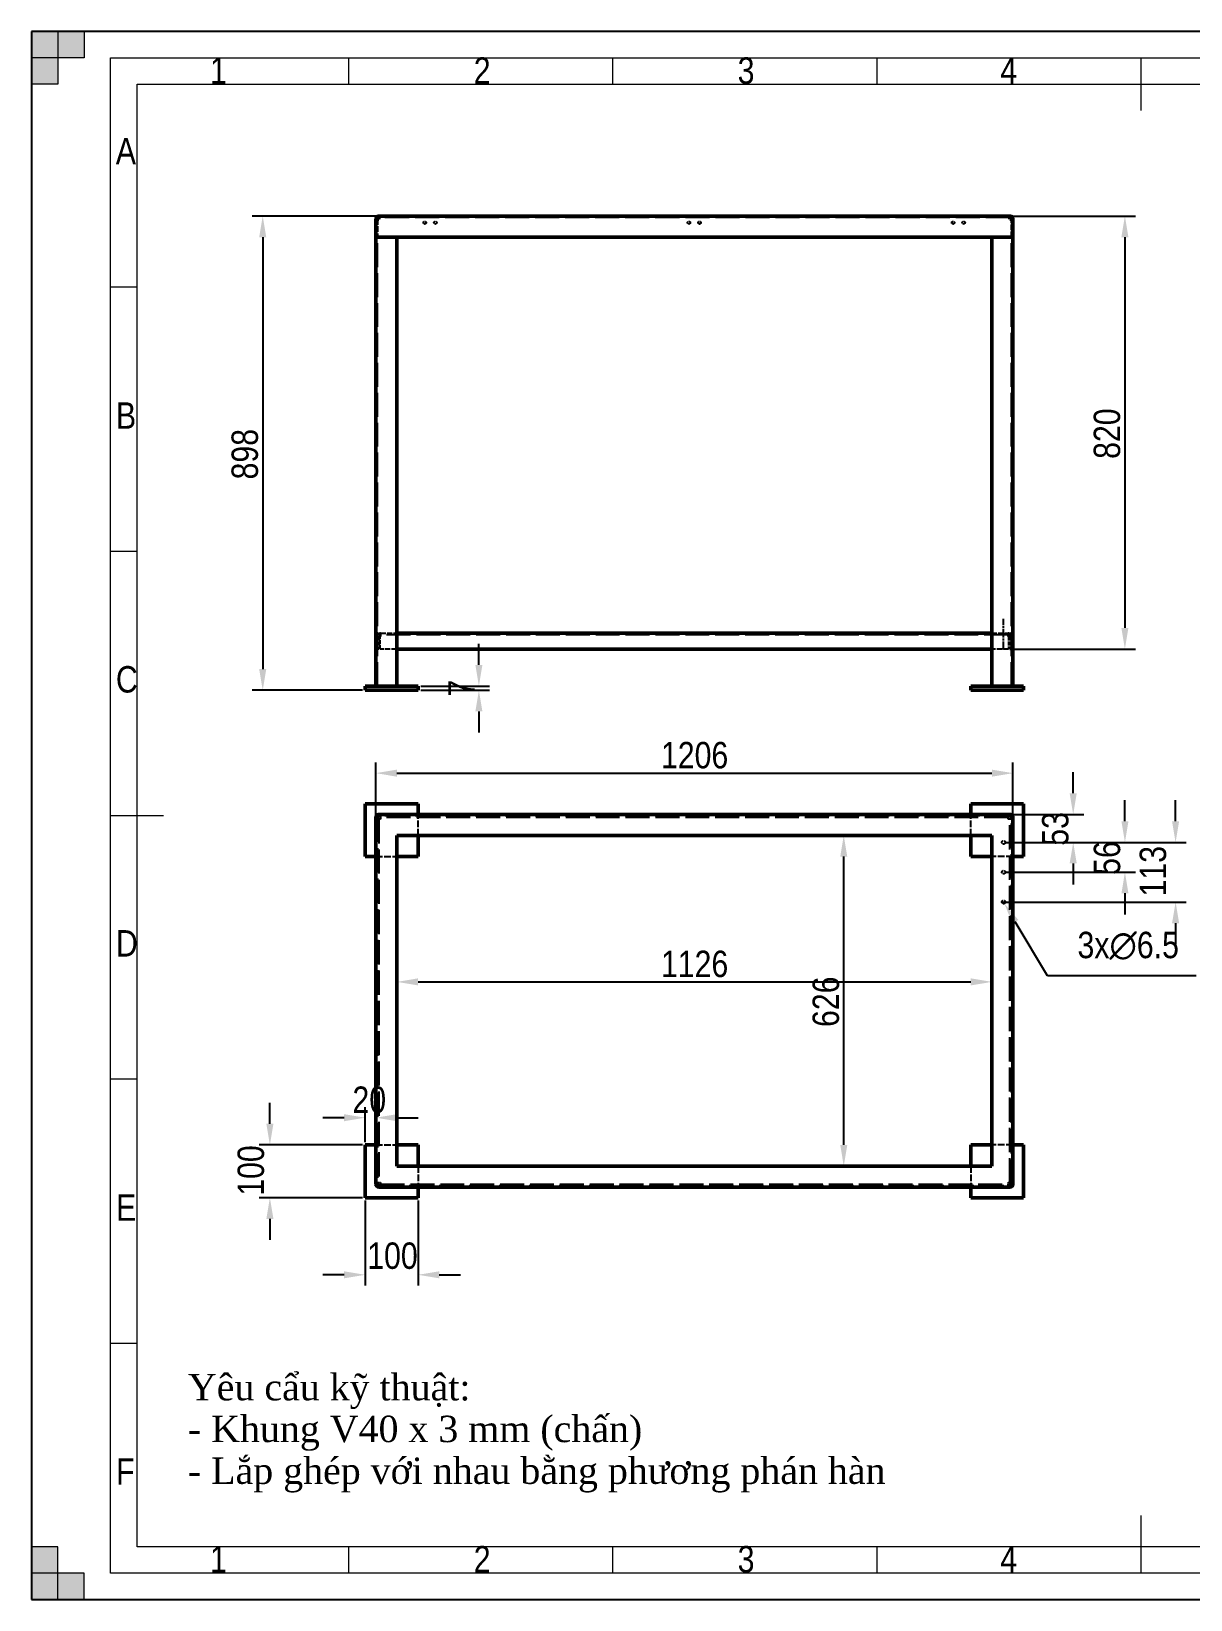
# Model space of a CAD drawing. Header units: millimetres. Extents: x 0 to 4200, y 0 to 2970.
# Drawn here: x 0 to 2194, y 0 to 2970 of the extents above; entities that cross this region are included whole.
import ezdxf

# ---------------------------------------------------------------- set-up
doc = ezdxf.new("R2010")
doc.units = ezdxf.units.MM
doc.header["$LTSCALE"] = 10
doc.linetypes.add('CHAIN', pattern=[0.7087, 0.4724, -0.0591, 0.1181, -0.0591])
doc.linetypes.add('DASHED', pattern=[0.2067, 0.1654, -0.0413])
for name, color, linetype, lineweight in [('Centerline (ANSI)', 7, 'Continuous', 25), ('Co ban', 7, 'Continuous', 50), ('Dimension (ANSI)', 7, 'Continuous', 25), ('Symbol (ANSI)', 7, 'Continuous', 25)]:
    doc.layers.add(name, color=color, linetype=linetype, lineweight=lineweight)
for name, color, linetype, lineweight, true_color in [('Khung ban ve', 5, 'Continuous', 15, 0x0000ff), ('Manh', 7, 'DASHED', 25, 0x008000), ('Manh khung ten', 7, 'Continuous', 15, 0x994c4c), ('Net chu', 30, 'Continuous', 15, 0xff7f00), ('THIN', 5, 'Continuous', 15, 0x0000ff)]:
    doc.layers.add(name, color=color, linetype=linetype, lineweight=lineweight, true_color=true_color)
doc.styles.add('Linh_50', font='')
doc.styles.add('Note Text (ANSI)', font='')
doc.styles.add('StandardAM_ANSI', font='')
doc.styles.get('Linh_50').set_extended_font_data('VNI-Helve-Condense')
doc.styles.get('Note Text (ANSI)').set_extended_font_data('VNI-Helve-Condense')
doc.styles.get('StandardAM_ANSI').set_extended_font_data('VNI-Helve-Condense')
doc.dimstyles.new('Default - mm (ANSI)', dxfattribs={"dimscale": 10, "dimtxt": 5, "dimasz": 4, "dimexe": 2, "dimexo": 0.5, "dimgap": 0.8, "dimtad": 1, "dimtoh": 1, "dimdec": 0, "dimrnd": 1e-08, "dimzin": 4, "dimdsep": 46, "dimtxsty": 'StandardAM_ANSI', "dimcen": 0.09, "dimdle": 10, "dimclrd": 256, "dimclre": 256, "dimclrt": 256, "dimadec": 1, "dimazin": 1, "dimtfac": 0.61, "dimtofl": 0, "dimtmove": 0, "dimatfit": 3, "dimldrblk": 'DOT', "dimfxl": 1, "dimtolj": 1, "dimtzin": 4, "dimlwd": -1, "dimlwe": -1, "dimarcsym": 0})

# ---------------------------------------------------------------- blocks, each defined once
blk = doc.blocks.new('Borders A3_Thuong')
at = {"layer": 'THIN'}
for points in [[(0, 297), (10, 297), (10, 292), (0, 292)], [(5, 297), (5, 287), (0, 287), (0, 297)], [(0, 0), (5, 0), (5, 10), (0, 10)], [(0, 5), (0, 0), (10, 0), (10, 5)]]:
    blk.add_hatch(color=256, dxfattribs=at).paths.add_polyline_path(points)
at = {"layer": 'Khung ban ve'}
for p, q in [((210, 292), (210, 282)), ((20, 287), (410, 287)), ((20, 10), (20, 287)), ((15, 148.5), (25, 148.5)), ((210, 15.93), (210, 5)), ((410, 10), (20, 10))]:
    blk.add_line(p, q, dxfattribs=at)
at = {"layer": 'Manh khung ten', "lineweight": 25}
for p, q in [((420, 297), (0, 297)), ((0, 297), (0, 0)), ((0, 0), (420, 0))]:
    blk.add_line(p, q, dxfattribs=at)
at = {"layer": 'Manh khung ten'}
for p, q in [((0, 297), (420, 297)), ((0, 0), (0, 297)), ((15, 292), (415, 292)), ((15, 5), (15, 292)), ((60, 292), (60, 287)), ((110, 292), (110, 287)), ((19.97, 248.54), (14.98, 248.54)), ((19.98, 198.5), (15, 198.5)), ((19.98, 98.54), (15, 98.54)), ((20, 48.5), (15.02, 48.5)), ((60, 10), (60, 5)), ((110, 10), (110, 5)), ((160, 10), (160, 5)), ((415, 5), (15, 5)), ((420, 0), (0, 0))]:
    blk.add_line(p, q, dxfattribs=at)
at = {"layer": 'Net chu'}
blk.add_line((160, 292), (160, 287), dxfattribs=at)
at = {"layer": 'THIN'}
for p, q in [((0, 292), (0, 297)), ((0, 297), (10, 297)), ((0, 297), (5, 297)), ((0, 287), (0, 297)), ((5, 297), (5, 287)), ((10, 297), (10, 292)), ((10, 292), (0, 292)), ((5, 287), (0, 287)), ((5, 10), (0, 10)), ((0, 10), (0, 0)), ((5, 0), (5, 10)), ((0, 5), (0, 0)), ((10, 5), (0, 5)), ((10, 0), (10, 5)), ((0, 0), (10, 0)), ((0, 0), (5, 0))]:
    blk.add_line(p, q, dxfattribs=at)
at = {"layer": 'Net chu', "style": 'Linh_50'}
for s, p in [('1', (33.81, 287.08)), ('2', (83.73, 287.08)), ('3', (133.68, 287.08)), ('4', (183.38, 287.08)), ('A', (15.98, 271.83)), ('B', (16, 221.75)), ('C', (16, 171.79)), ('D', (16, 121.79)), ('E', (16.02, 71.75)), ('F', (16.02, 21.75)), ('1', (33.81, 5.16)), ('2', (83.73, 5.16)), ('3', (133.68, 5.16)), ('4', (183.38, 5.16))]:
    blk.add_text(s, height=5, dxfattribs=at).set_placement(p)
blk = doc.blocks.new('*D5')
at = {"layer": 'Defpoints', "color": 0, "transparency": 16777216}
for p in [(657.9, 2620.2), (437.9, 1722.2), (631.9, 1722.2)]:
    blk.add_point(p, dxfattribs=at)
at = {"layer": 'Dimension (ANSI)', "transparency": 16777216}
for p, q in [((652.9, 2620.2), (417.9, 2620.2)), ((437.9, 2580.2), (437.9, 1762.2)), ((626.9, 1722.2), (417.9, 1722.2))]:
    blk.add_line(p, q, dxfattribs=at)
for points in [[(431.2, 2580.2), (444.6, 2580.2), (437.9, 2620.2)], [(431.2, 1762.2), (444.6, 1762.2), (437.9, 1722.2)]]:
    blk.add_solid(points, dxfattribs=at)
at = {"layer": 'Dimension (ANSI)', "color": 150, "true_color": 0x0080ff, "transparency": 16777216, "insert": (378.8, 2121.5), "char_height": 50, "attachment_point": 1, "rotation": 90, "style": 'StandardAM_ANSI'}
blk.add_mtext('\\A1;898', dxfattribs=at)
blk = doc.blocks.new('_Dot')
at = {"color": 0, "linetype": 'ByBlock', "lineweight": -2}
blk.add_line((-0.5, 0), (-1, 0), dxfattribs=at)
at = {"color": 0, "linetype": 'ByBlock', "const_width": 0.5}
blk.add_lwpolyline([(-0.25, 0, 1), (0.25, 0, 1)], format="xyb", close=True, dxfattribs=at)
blk = doc.blocks.new('*D6')
at = {"layer": 'Defpoints', "color": 0, "transparency": 16777216}
for p in [(731.9, 1730.2), (731.9, 1722.2), (847, 1722.2)]:
    blk.add_point(p, dxfattribs=at)
at = {"layer": 'Dimension (ANSI)', "transparency": 16777216}
for p, q in [((847, 1770.2), (847, 1810.2)), ((736.9, 1730.2), (867, 1730.2)), ((736.9, 1722.2), (867, 1722.2)), ((847, 1682.2), (847, 1642.2))]:
    blk.add_line(p, q, dxfattribs=at)
for points in [[(840.4, 1770.2), (853.7, 1770.2), (847, 1730.2)], [(840.4, 1682.2), (853.7, 1682.2), (847, 1722.2)]]:
    blk.add_solid(points, dxfattribs=at)
at = {"layer": 'Dimension (ANSI)', "color": 150, "true_color": 0x0080ff, "transparency": 16777216, "insert": (789, 1694.4), "char_height": 50, "attachment_point": 1, "rotation": 90, "style": 'StandardAM_ANSI'}
blk.add_mtext('\\A1; \\fVNI-Helve-Condense|b0|i0;\\H50.0000;7\\P', dxfattribs=at)
blk = doc.blocks.new('*D7')
at = {"layer": 'Defpoints', "color": 0, "transparency": 16777216}
for p in [(1851.9, 2620.2), (1849.7, 1800.2), (2069.7, 1800.2)]:
    blk.add_point(p, dxfattribs=at)
at = {"layer": 'Dimension (ANSI)', "transparency": 16777216}
for p, q in [((1856.9, 2620.2), (2089.7, 2620.2)), ((2069.7, 2580.2), (2069.7, 1840.2)), ((1854.7, 1800.2), (2089.7, 1800.2))]:
    blk.add_line(p, q, dxfattribs=at)
for points in [[(2063.1, 2580.2), (2076.4, 2580.2), (2069.7, 2620.2)], [(2063.1, 1840.2), (2076.4, 1840.2), (2069.7, 1800.2)]]:
    blk.add_solid(points, dxfattribs=at)
at = {"layer": 'Dimension (ANSI)', "color": 150, "true_color": 0x0080ff, "transparency": 16777216, "insert": (2010.7, 2160.4), "char_height": 50, "attachment_point": 1, "rotation": 90, "style": 'StandardAM_ANSI'}
blk.add_mtext('\\A1;820', dxfattribs=at)
blk = doc.blocks.new('*D9')
at = {"layer": 'Defpoints', "color": 0, "transparency": 16777216}
for p in [(631.9, 761.1), (731.9, 761.1), (731.9, 615.2)]:
    blk.add_point(p, dxfattribs=at)
at = {"layer": 'Dimension (ANSI)', "transparency": 16777216}
for p, q in [((631.9, 756.1), (631.9, 595.2)), ((731.9, 756.1), (731.9, 595.2)), ((591.9, 615.2), (551.9, 615.2)), ((771.9, 615.2), (811.9, 615.2))]:
    blk.add_line(p, q, dxfattribs=at)
for points in [[(591.9, 621.8), (591.9, 608.5), (631.9, 615.2)], [(771.9, 621.8), (771.9, 608.5), (731.9, 615.2)]]:
    blk.add_solid(points, dxfattribs=at)
at = {"layer": 'Dimension (ANSI)', "color": 150, "true_color": 0x0080ff, "transparency": 16777216, "insert": (635.7, 676.4), "char_height": 50, "attachment_point": 1, "style": 'StandardAM_ANSI'}
blk.add_mtext('\\A1;100', dxfattribs=at)
blk = doc.blocks.new('*D10')
at = {"layer": 'Defpoints', "color": 0, "transparency": 16777216}
for p in [(451.4, 861.1), (631.9, 861.1), (631.9, 761.1)]:
    blk.add_point(p, dxfattribs=at)
at = {"layer": 'Dimension (ANSI)', "transparency": 16777216}
for p, q in [((451.4, 901.1), (451.4, 941.1)), ((626.9, 861.1), (431.4, 861.1)), ((626.9, 761.1), (431.4, 761.1)), ((451.4, 721.1), (451.4, 681.1))]:
    blk.add_line(p, q, dxfattribs=at)
for points in [[(444.8, 901.1), (458.1, 901.1), (451.4, 861.1)], [(444.8, 721.1), (458.1, 721.1), (451.4, 761.1)]]:
    blk.add_solid(points, dxfattribs=at)
at = {"layer": 'Dimension (ANSI)', "color": 150, "true_color": 0x0080ff, "transparency": 16777216, "insert": (390.3, 764.9), "char_height": 50, "attachment_point": 1, "rotation": 90, "style": 'StandardAM_ANSI'}
blk.add_mtext('\\A1;100', dxfattribs=at)
blk = doc.blocks.new('*D11')
at = {"layer": 'Defpoints', "color": 0, "transparency": 16777216}
for p in [(651.9, 912.7), (651.9, 912.7), (631.9, 861.1)]:
    blk.add_point(p, dxfattribs=at)
at = {"layer": 'Dimension (ANSI)', "transparency": 16777216}
for p, q in [((631.9, 866.1), (631.9, 932.7)), ((591.9, 912.7), (551.9, 912.7)), ((691.9, 912.7), (731.9, 912.7))]:
    blk.add_line(p, q, dxfattribs=at)
for points in [[(591.9, 919.4), (591.9, 906), (631.9, 912.7)], [(691.9, 919.4), (691.9, 906), (651.9, 912.7)]]:
    blk.add_solid(points, dxfattribs=at)
at = {"layer": 'Dimension (ANSI)', "color": 150, "true_color": 0x0080ff, "transparency": 16777216, "insert": (607.7, 971.8), "char_height": 50, "attachment_point": 1, "style": 'StandardAM_ANSI'}
blk.add_mtext('\\A1;20', dxfattribs=at)
blk = doc.blocks.new('*D12')
at = {"layer": 'Defpoints', "color": 0, "transparency": 16777216}
for p in [(691.9, 1169.9), (1817.9, 1169.9), (1817.9, 1169.9)]:
    blk.add_point(p, dxfattribs=at)
at = {"layer": 'Dimension (ANSI)', "transparency": 16777216}
blk.add_line((731.9, 1169.9), (1777.9, 1169.9), dxfattribs=at)
for points in [[(731.9, 1176.6), (731.9, 1163.2), (691.9, 1169.9)], [(1777.9, 1176.6), (1777.9, 1163.2), (1817.9, 1169.9)]]:
    blk.add_solid(points, dxfattribs=at)
at = {"layer": 'Dimension (ANSI)', "color": 150, "true_color": 0x0080ff, "transparency": 16777216, "insert": (1191.6, 1229), "char_height": 50, "attachment_point": 1, "style": 'StandardAM_ANSI'}
blk.add_mtext('\\A1;1126', dxfattribs=at)
blk = doc.blocks.new('*D13')
at = {"layer": 'Defpoints', "color": 0, "transparency": 16777216}
for p in [(1537.6, 1447.1), (1537.6, 1447.1), (1537.6, 821.1)]:
    blk.add_point(p, dxfattribs=at)
at = {"layer": 'Dimension (ANSI)', "transparency": 16777216}
blk.add_line((1537.6, 861.1), (1537.6, 1407.1), dxfattribs=at)
for points in [[(1531, 1407.1), (1544.3, 1407.1), (1537.6, 1447.1)], [(1531, 861.1), (1544.3, 861.1), (1537.6, 821.1)]]:
    blk.add_solid(points, dxfattribs=at)
at = {"layer": 'Dimension (ANSI)', "color": 150, "true_color": 0x0080ff, "transparency": 16777216, "insert": (1478.6, 1084.5), "char_height": 50, "attachment_point": 1, "rotation": 90, "style": 'StandardAM_ANSI'}
blk.add_mtext('\\A1;626', dxfattribs=at)
blk = doc.blocks.new('*D14')
at = {"layer": 'Defpoints', "color": 0, "transparency": 16777216}
for p in [(1857.9, 1565.2), (651.9, 1481.1), (1857.9, 1481.1)]:
    blk.add_point(p, dxfattribs=at)
at = {"layer": 'Dimension (ANSI)', "transparency": 16777216}
for p, q in [((651.9, 1486.1), (651.9, 1585.2)), ((1857.9, 1486.1), (1857.9, 1585.2)), ((691.9, 1565.2), (1817.9, 1565.2))]:
    blk.add_line(p, q, dxfattribs=at)
for points in [[(691.9, 1571.9), (691.9, 1558.5), (651.9, 1565.2)], [(1817.9, 1571.9), (1817.9, 1558.5), (1857.9, 1565.2)]]:
    blk.add_solid(points, dxfattribs=at)
at = {"layer": 'Dimension (ANSI)', "color": 150, "true_color": 0x0080ff, "transparency": 16777216, "insert": (1191.6, 1624.3), "char_height": 50, "attachment_point": 1, "style": 'StandardAM_ANSI'}
blk.add_mtext('\\A1;1206', dxfattribs=at)
blk = doc.blocks.new('*D15')
at = {"layer": 'Defpoints', "color": 0, "transparency": 16777216}
for p in [(1851.9, 1487.1), (1840.2, 1434.1), (1971.9, 1434.1)]:
    blk.add_point(p, dxfattribs=at)
at = {"layer": 'Dimension (ANSI)', "transparency": 16777216}
for p, q in [((1971.9, 1527.1), (1971.9, 1567.1)), ((1856.9, 1487.1), (1991.9, 1487.1)), ((1845.2, 1434.1), (1991.9, 1434.1)), ((1971.9, 1394.1), (1971.9, 1354.1))]:
    blk.add_line(p, q, dxfattribs=at)
for points in [[(1965.2, 1527.1), (1978.6, 1527.1), (1971.9, 1487.1)], [(1965.2, 1394.1), (1978.6, 1394.1), (1971.9, 1434.1)]]:
    blk.add_solid(points, dxfattribs=at)
at = {"layer": 'Dimension (ANSI)', "color": 150, "true_color": 0x0080ff, "transparency": 16777216, "insert": (1912.8, 1427.8), "char_height": 50, "attachment_point": 1, "rotation": 90, "style": 'StandardAM_ANSI'}
blk.add_mtext('\\A1;53', dxfattribs=at)
blk = doc.blocks.new('*D16')
at = {"layer": 'Defpoints', "color": 0, "transparency": 16777216}
for p in [(1840.2, 1434.1), (1840.2, 1321.1), (2165.7, 1321.1)]:
    blk.add_point(p, dxfattribs=at)
at = {"layer": 'Dimension (ANSI)', "transparency": 16777216}
for p, q in [((2165.7, 1474.1), (2165.7, 1514.1)), ((1845.2, 1434.1), (2185.7, 1434.1)), ((1845.2, 1321.1), (2185.7, 1321.1)), ((2165.7, 1281.1), (2165.7, 1241.1))]:
    blk.add_line(p, q, dxfattribs=at)
for points in [[(2159, 1474.1), (2172.4, 1474.1), (2165.7, 1434.1)], [(2159, 1281.1), (2172.4, 1281.1), (2165.7, 1321.1)]]:
    blk.add_solid(points, dxfattribs=at)
at = {"layer": 'Dimension (ANSI)', "color": 150, "true_color": 0x0080ff, "transparency": 16777216, "insert": (2097.7, 1331.7), "char_height": 50, "attachment_point": 1, "rotation": 90, "style": 'StandardAM_ANSI'}
blk.add_mtext('\\A1;113', dxfattribs=at)
blk = doc.blocks.new('*D17')
at = {"layer": 'Defpoints', "color": 0, "transparency": 16777216}
for p in [(1840.2, 1434.1), (1840.2, 1377.6), (2069.8, 1377.6)]:
    blk.add_point(p, dxfattribs=at)
at = {"layer": 'Dimension (ANSI)', "transparency": 16777216}
for p, q in [((2069.8, 1474.1), (2069.8, 1514.1)), ((1845.2, 1434.1), (2089.8, 1434.1)), ((1845.2, 1377.6), (2089.8, 1377.6)), ((2069.8, 1337.6), (2069.8, 1297.6))]:
    blk.add_line(p, q, dxfattribs=at)
for points in [[(2063.2, 1474.1), (2076.5, 1474.1), (2069.8, 1434.1)], [(2063.2, 1337.6), (2076.5, 1337.6), (2069.8, 1377.6)]]:
    blk.add_solid(points, dxfattribs=at)
at = {"layer": 'Dimension (ANSI)', "color": 150, "true_color": 0x0080ff, "transparency": 16777216, "insert": (2010.8, 1372.6), "char_height": 50, "attachment_point": 1, "rotation": 90, "style": 'StandardAM_ANSI'}
blk.add_mtext('\\A1;56', dxfattribs=at)
blk = doc.blocks.new('*D18')
at = {"layer": 'Defpoints', "color": 0, "transparency": 16777216}
for p in [(1838.5, 1323.9), (1841.8, 1318.3)]:
    blk.add_point(p, dxfattribs=at)
at = {"layer": 'Dimension (ANSI)', "transparency": 16777216}
for p, q in [((1839.3, 1321.1), (1841.1, 1321.1)), ((1840.2, 1320.2), (1840.2, 1322)), ((1923.1, 1181.5), (1862.3, 1283.9)), ((2204.5, 1181.5), (1923.1, 1181.5))]:
    blk.add_line(p, q, dxfattribs=at)
blk.add_solid([(1868, 1287.3), (1856.5, 1280.5), (1841.8, 1318.3)], dxfattribs=at)
at = {"layer": 'Dimension (ANSI)', "color": 150, "true_color": 0x0080ff, "transparency": 16777216, "insert": (1964.1, 1264.8), "char_height": 50, "attachment_point": 1, "style": 'StandardAM_ANSI'}
blk.add_mtext('\\A1; \\fVNI-Helve-Condense|b0|i0;\\H50.0000;3x\\fAIGDT|b0|i0;\\H50.0000;n\\fVNI-Helve-Condense|b0|i0;\\H50.0000;6.5\\P', dxfattribs=at)

msp = doc.modelspace()

# ---------------------------------------------------------------- linework, layer by layer
at = {"layer": 'Centerline (ANSI)', "linetype": 'CHAIN', "ltscale": 3.23767}
msp.add_line((1840.2, 1799.4), (1840.2, 1857.7), dxfattribs=at)
at = {"layer": 'Co ban'}
for p, q in [((657.9, 2614.2), (651.9, 2614.2)), ((651.9, 2580.2), (651.9, 2614.2)), ((657.9, 2620.2), (657.9, 2614.2)), ((657.9, 2620.2), (1851.9, 2620.2)), ((1851.9, 2614.2), (1851.9, 2620.2)), ((1857.9, 2614.2), (1851.9, 2614.2)), ((1857.9, 2614.2), (1857.9, 2580.2)), ((657.9, 2580.2), (651.9, 2580.2)), ((651.9, 2580.2), (657.9, 2580.2)), ((651.9, 2580.2), (651.9, 1730.2)), ((1851.9, 2580.2), (657.9, 2580.2)), ((691.9, 2580.2), (657.9, 2580.2)), ((691.9, 1730.2), (691.9, 2580.2)), ((1817.9, 2580.2), (1851.9, 2580.2)), ((1817.9, 1730.2), (1817.9, 2580.2)), ((1857.9, 2580.2), (1851.9, 2580.2)), ((1857.9, 2580.2), (1851.9, 2580.2)), ((1857.9, 2580.2), (1857.9, 1730.2)), ((691.9, 1830.2), (1817.9, 1830.2)), ((1817.9, 1800.2), (691.9, 1800.2)), ((731.9, 1730.2), (631.9, 1730.2)), ((631.9, 1730.2), (631.9, 1722.2)), ((731.9, 1730.2), (731.9, 1722.2)), ((1777.9, 1730.2), (1877.9, 1730.2)), ((1777.9, 1730.2), (1777.9, 1722.2)), ((1877.9, 1730.2), (1877.9, 1722.2)), ((631.9, 1722.2), (731.9, 1722.2)), ((1877.9, 1722.2), (1777.9, 1722.2)), ((731.9, 1507.1), (631.9, 1507.1)), ((631.9, 1507.1), (631.9, 1407.1)), ((657.9, 1487.1), (1851.9, 1487.1)), ((657.9, 1487.1), (657.9, 1481.1)), ((731.9, 1487.1), (731.9, 1507.1)), ((1777.9, 1507.1), (1877.9, 1507.1)), ((1777.9, 1487.1), (1777.9, 1507.1)), ((1851.9, 1481.1), (1851.9, 1487.1)), ((1877.9, 1507.1), (1877.9, 1407.1)), ((651.9, 787.1), (651.9, 1481.1)), ((657.9, 1481.1), (651.9, 1481.1)), ((1857.9, 1481.1), (1851.9, 1481.1)), ((1857.9, 1481.1), (1857.9, 787.1)), ((691.9, 1447.1), (1817.9, 1447.1)), ((691.9, 821.1), (691.9, 1447.1)), ((731.9, 1407.1), (731.9, 1447.1)), ((1777.9, 1407.1), (1777.9, 1447.1)), ((1817.9, 1447.1), (1817.9, 821.1)), ((631.9, 1407.1), (651.9, 1407.1)), ((691.9, 1407.1), (731.9, 1407.1)), ((1817.9, 1407.1), (1777.9, 1407.1)), ((1877.9, 1407.1), (1857.9, 1407.1)), ((631.9, 861.1), (651.9, 861.1)), ((631.9, 761.1), (631.9, 861.1)), ((691.9, 861.1), (731.9, 861.1)), ((731.9, 861.1), (731.9, 821.1)), ((1817.9, 861.1), (1777.9, 861.1)), ((1777.9, 861.1), (1777.9, 821.1)), ((1877.9, 861.1), (1857.9, 861.1)), ((1877.9, 761.1), (1877.9, 861.1)), ((1817.9, 821.1), (691.9, 821.1)), ((651.9, 787.1), (657.9, 787.1)), ((657.9, 787.1), (657.9, 781.1)), ((1851.9, 781.1), (657.9, 781.1)), ((731.9, 781.1), (731.9, 761.1)), ((1777.9, 781.1), (1777.9, 761.1)), ((1851.9, 787.1), (1857.9, 787.1)), ((1851.9, 781.1), (1851.9, 787.1)), ((731.9, 761.1), (631.9, 761.1)), ((1777.9, 761.1), (1877.9, 761.1))]:
    msp.add_line(p, q, dxfattribs=at)
for centre, radius, start, end in [((657.9, 2614.2), 6, 90, 180), ((657.9, 2614.2), 3, 90, 180), ((1851.9, 2614.2), 6, 0, 90), ((1851.9, 2614.2), 3, 0, 90), ((657.9, 1481.1), 6, 90, 180), ((1851.9, 1481.1), 6, 0, 90), ((657.9, 1481.1), 3, 90, 180), ((1851.9, 1481.1), 3, 0, 90), ((657.9, 787.1), 6, 180, 270), ((657.9, 787.1), 3, 180, 270), ((1851.9, 787.1), 6, 270, 0), ((1851.9, 787.1), 3, 270, 0)]:
    msp.add_arc(centre, radius, start, end, dxfattribs=at)
at = {"layer": 'Manh', "ltscale": 6.475868}
for p, q in [((654.9, 2614.2), (654.9, 2580.2)), ((1854.9, 2580.2), (1854.9, 2614.2))]:
    msp.add_line(p, q, dxfattribs=at)
at = {"layer": 'Manh', "ltscale": 27.507084}
for p, q in [((1851.9, 2617.2), (657.9, 2617.2)), ((1851.9, 1484.1), (657.9, 1484.1)), ((657.9, 784.1), (1851.9, 784.1))]:
    msp.add_line(p, q, dxfattribs=at)
at = {"layer": 'Manh', "ltscale": 0.571309}
for p, q in [((691.9, 2617.2), (691.9, 2620.2)), ((1817.9, 2617.2), (1817.9, 2620.2)), ((657.9, 1824.2), (654.9, 1824.2)), ((1836.9, 1827.2), (1836.9, 1830.2)), ((1843.4, 1827.2), (1843.4, 1830.2)), ((1851.9, 1824.2), (1854.9, 1824.2)), ((657.9, 1800.2), (654.9, 1800.2)), ((1851.9, 1800.2), (1854.9, 1800.2)), ((691.9, 1484.1), (691.9, 1487.1)), ((742, 1487.1), (742, 1484.1)), ((747.2, 1487.1), (747.2, 1484.1)), ((762, 1487.1), (762, 1484.1)), ((767.2, 1487.1), (767.2, 1484.1)), ((1242, 1487.1), (1242, 1484.1)), ((1247.2, 1487.1), (1247.2, 1484.1)), ((1262, 1487.1), (1262, 1484.1)), ((1267.2, 1487.1), (1267.2, 1484.1)), ((1742, 1487.1), (1742, 1484.1)), ((1747.2, 1487.1), (1747.2, 1484.1)), ((1762, 1487.1), (1762, 1484.1)), ((1767.2, 1487.1), (1767.2, 1484.1)), ((1817.9, 1484.1), (1817.9, 1487.1)), ((657.9, 1479), (654.9, 1479)), ((660, 1481.1), (660, 1484.1)), ((1849.7, 1481.1), (1849.7, 1484.1)), ((1851.9, 1479), (1854.9, 1479)), ((654.9, 1447.1), (651.9, 1447.1)), ((1854.9, 1447.1), (1857.9, 1447.1)), ((654.9, 821.1), (651.9, 821.1)), ((1854.9, 821.1), (1857.9, 821.1)), ((657.9, 789.2), (654.9, 789.2)), ((660, 787.1), (660, 784.1)), ((691.9, 784.1), (691.9, 781.1)), ((1817.9, 784.1), (1817.9, 781.1)), ((1849.7, 787.1), (1849.7, 784.1)), ((1851.9, 789.2), (1854.9, 789.2))]:
    msp.add_line(p, q, dxfattribs=at)
at = {"layer": 'Manh', "ltscale": 27.414932}
for p, q in [((654.9, 1730.2), (654.9, 2580.2)), ((1854.9, 1730.2), (1854.9, 2580.2))]:
    msp.add_line(p, q, dxfattribs=at)
at = {"layer": 'Manh', "ltscale": 4.571172}
for p, q in [((657.9, 1824.2), (657.9, 1800.2)), ((660, 1800.2), (660, 1824.2)), ((1849.7, 1824.2), (1849.7, 1800.2)), ((1851.9, 1824.2), (1851.9, 1800.2))]:
    msp.add_line(p, q, dxfattribs=at)
at = {"layer": 'Manh', "ltscale": 0.167262}
for p, q in [((660, 1824.2), (660.9, 1824.2)), ((1848.9, 1824.2), (1849.7, 1824.2)), ((657.9, 1478.1), (657.9, 1479)), ((660.9, 1481.1), (660, 1481.1)), ((1848.9, 1481.1), (1849.7, 1481.1)), ((1851.9, 1478.1), (1851.9, 1479)), ((657.9, 790.1), (657.9, 789.2)), ((660.9, 787.1), (660, 787.1)), ((1848.9, 787.1), (1849.7, 787.1)), ((1851.9, 790.1), (1851.9, 789.2))]:
    msp.add_line(p, q, dxfattribs=at)
at = {"layer": 'Manh', "ltscale": 1.795034}
for p, q in [((660.9, 1830.2), (660.9, 1824.2)), ((1848.9, 1824.2), (1848.9, 1830.2)), ((660.9, 1478.1), (654.9, 1478.1)), ((660.9, 1484.1), (660.9, 1478.1)), ((1848.9, 1478.1), (1848.9, 1484.1)), ((1854.9, 1478.1), (1848.9, 1478.1)), ((654.9, 790.1), (660.9, 790.1)), ((660.9, 790.1), (660.9, 784.1)), ((1848.9, 790.1), (1854.9, 790.1)), ((1848.9, 784.1), (1848.9, 790.1))]:
    msp.add_line(p, q, dxfattribs=at)
at = {"layer": 'Manh', "ltscale": 5.904459}
for p, q in [((660.9, 1830.2), (691.9, 1830.2)), ((1817.9, 1830.2), (1848.9, 1830.2))]:
    msp.add_line(p, q, dxfattribs=at)
at = {"layer": 'Manh', "ltscale": 27.368858}
for p, q in [((1848.9, 1827.2), (660.9, 1827.2)), ((1848.9, 1481.1), (660.9, 1481.1)), ((660.9, 787.1), (1848.9, 787.1))]:
    msp.add_line(p, q, dxfattribs=at)
at = {"layer": 'Manh', "ltscale": 6.071821}
for p, q in [((691.9, 1800.2), (660, 1800.2)), ((1849.7, 1800.2), (1817.9, 1800.2))]:
    msp.add_line(p, q, dxfattribs=at)
at = {"layer": 'Manh', "ltscale": 7.618686}
for p, q in [((731.9, 1447.1), (731.9, 1487.1)), ((1777.9, 1447.1), (1777.9, 1487.1)), ((651.9, 1407.1), (691.9, 1407.1)), ((1857.9, 1407.1), (1817.9, 1407.1)), ((651.9, 861.1), (691.9, 861.1)), ((1857.9, 861.1), (1817.9, 861.1)), ((731.9, 821.1), (731.9, 781.1)), ((1777.9, 821.1), (1777.9, 781.1))]:
    msp.add_line(p, q, dxfattribs=at)
at = {"layer": 'Manh', "ltscale": 27.979359}
for p, q in [((654.9, 1481.1), (654.9, 787.1)), ((1854.9, 787.1), (1854.9, 1481.1))]:
    msp.add_line(p, q, dxfattribs=at)
at = {"layer": 'Manh', "ltscale": 27.737461}
for p, q in [((657.9, 1478.1), (657.9, 790.1)), ((1851.9, 790.1), (1851.9, 1478.1))]:
    msp.add_line(p, q, dxfattribs=at)
at = {"layer": 'Manh', "ltscale": 3.111466}
for centre in [(744.6, 2607.7), (764.6, 2607.7), (1244.6, 2607.7), (1264.6, 2607.7), (1744.6, 2607.7), (1764.6, 2607.7)]:
    msp.add_circle(centre, 2.6, dxfattribs=at)
at = {"layer": 'Manh', "ltscale": 3.889358}
for centre in [(1840.2, 1434.1), (1840.2, 1377.6), (1840.2, 1321.1)]:
    msp.add_circle(centre, 3.25, dxfattribs=at)
at = {"layer": 'Manh', "ltscale": 1.795034}
for centre, start, end in [((660.9, 1824.2), 90, 180), ((1848.9, 1824.2), 0, 90)]:
    msp.add_arc(centre, 6, start, end, dxfattribs=at)
at = {"layer": 'Manh', "ltscale": 0.897467}
for centre, start, end in [((660.9, 1824.2), 90, 180), ((1848.9, 1824.2), 0, 90)]:
    msp.add_arc(centre, 3, start, end, dxfattribs=at)

# ---------------------------------------------------------------- block references
at = {"xscale": 10, "yscale": 10, "zscale": 10}
msp.add_blockref('Borders A3_Thuong', (0, 0), dxfattribs=at)

# ---------------------------------------------------------------- texts
at = {"layer": 'Symbol (ANSI)', "insert": (296.3, 427.4), "char_height": 50, "width": 1321.038, "attachment_point": 1, "line_spacing_factor": 0.948986, "style": 'Note Text (ANSI)'}
msp.add_mtext('{\\fTimes New Roman|b0|i0;\\H50.0000;Yêu cẩu kỹ thuật:\\P\\fTimes New Roman|b0|i0;\\H50.0000;- Khung V40 x 3 mm (chấn)\\P\\fTimes New Roman|b0|i0;\\H50.0000;- Lắp ghép với nhau bằng phương phán hàn}', dxfattribs=at)

# ---------------------------------------------------------------- dimensions: what is measured, and where the dimension line sits
at = {"layer": 'Dimension (ANSI)'}
for base, p1, p2, angle, override, picture, middle in [((437.9, 1722.2), (657.9, 2620.2), (631.9, 1722.2), 270, {"dimgap": 0.8, "dimtoh": 0, "dimdec": 0, "dimtol": 0, "dimlim": 0, "dimtp": 0, "dimtm": 0, "dimtdec": 2, "dimatfit": 1}, '*D5', (437.9, 2171.2)), ((2069.7, 1800.2), (1851.9, 2620.2), (1849.7, 1800.2), 270, {"dimgap": 0.8, "dimtoh": 0, "dimdec": 0, "dimtol": 0, "dimlim": 0, "dimtp": 0, "dimtm": 0, "dimtdec": 2, "dimatfit": 1}, '*D7', (2069.7, 2210.2)), ((1971.9, 1434.1), (1851.9, 1487.1), (1840.2, 1434.1), 270, {"dimgap": 0.8, "dimtoh": 0, "dimdec": 0, "dimtol": 0, "dimlim": 0, "dimtp": 0, "dimtm": 0, "dimtdec": 2, "dimatfit": 1}, '*D15', (1971.9, 1460.6)), ((2165.7, 1321.1), (1840.2, 1434.1), (1840.2, 1321.1), 90, {"dimgap": 1.694737, "dimtoh": 0, "dimdec": 0, "dimtol": 0, "dimlim": 0, "dimtp": 0, "dimtm": 0, "dimtdec": 2}, '*D16', (2165.7, 1377.6)), ((2069.8373777, 1377.5772465), (1840.1663033, 1434.0772465), (1840.1663033, 1377.5772465), 90, {"dimgap": 0.8, "dimtoh": 0, "dimdec": 0, "dimtol": 0, "dimlim": 0, "dimtp": 0, "dimtm": 0, "dimtdec": 2, "dimatfit": 1}, '*D17', (2069.8373777, 1405.8272465)), ((1537.6, 1447.1), (1537.6, 821.1), (1537.6, 1447.1), 90, {"dimgap": 0.8, "dimtoh": 0, "dimdec": 0, "dimse1": 1, "dimse2": 1, "dimtol": 0, "dimlim": 0, "dimtp": 0, "dimtm": 0, "dimtdec": 2, "dimatfit": 1}, '*D13', (1537.6, 1134.1)), ((451.4, 861.1), (631.9, 761.1), (631.9, 861.1), 90, {"dimgap": 1.010526, "dimtoh": 0, "dimdec": 0, "dimtol": 0, "dimlim": 0, "dimtp": 0, "dimtm": 0, "dimtdec": 2}, '*D10', (451.4, 811.1))]:
    dim = msp.add_linear_dim(base=base, p1=p1, p2=p2, angle=angle, dimstyle='Default - mm (ANSI)', override=override, dxfattribs=at)
    dim.commit()
    dim.dimension.update_dxf_attribs({"geometry": picture, "text_midpoint": middle, "dimtype": 160})
dim = msp.add_linear_dim(base=(847, 1722.2), p1=(731.9, 1730.2), p2=(731.9, 1722.2), angle=90, text=' \\fVNI-Helve-Condense|b0|i0;\\H50.0000;7\\P', dimstyle='Default - mm (ANSI)', override={"dimgap": 0.8, "dimtoh": 0, "dimdec": 0, "dimtol": 0, "dimlim": 0, "dimtp": 0, "dimtm": 0, "dimtdec": 2, "dimatfit": 1, "dimtvp": -0.25}, dxfattribs=at)
dim.commit()
dim.dimension.update_dxf_attribs({"geometry": '*D6', "text_midpoint": (847, 1726.2), "dimtype": 160})
for base, p1, p2, override, picture, middle in [((1857.9, 1565.2), (651.9, 1481.1), (1857.9, 1481.1), {"dimgap": 0.8, "dimtoh": 0, "dimdec": 0, "dimtol": 0, "dimlim": 0, "dimtp": 0, "dimtm": 0, "dimtdec": 2, "dimatfit": 1}, '*D14', (1254.9, 1565.2)), ((1817.9, 1169.9), (691.9, 1169.9), (1817.9, 1169.9), {"dimgap": 0.8, "dimtoh": 0, "dimdec": 0, "dimse1": 1, "dimse2": 1, "dimtol": 0, "dimlim": 0, "dimtp": 0, "dimtm": 0, "dimtdec": 2, "dimatfit": 1}, '*D12', (1254.9, 1169.9)), ((651.9, 912.7), (631.9, 861.1), (651.9, 912.7), {"dimgap": 0.8, "dimtoh": 0, "dimdec": 0, "dimse2": 1, "dimtol": 0, "dimlim": 0, "dimtp": 0, "dimtm": 0, "dimtdec": 2, "dimatfit": 1}, '*D11', (641.9, 912.7)), ((731.9, 615.2), (631.9, 761.1), (731.9, 761.1), {"dimgap": 1.010526, "dimtoh": 0, "dimdec": 0, "dimtol": 0, "dimlim": 0, "dimtp": 0, "dimtm": 0, "dimtdec": 2}, '*D9', (681.9, 615.2))]:
    dim = msp.add_linear_dim(base=base, p1=p1, p2=p2, dimstyle='Default - mm (ANSI)', override=override, dxfattribs=at)
    dim.commit()
    dim.dimension.update_dxf_attribs({"geometry": picture, "text_midpoint": middle, "dimtype": 160})
dim = msp.add_diameter_dim_2p(p1=(1838.5, 1323.9), p2=(1841.8, 1318.3), text=' \\fVNI-Helve-Condense|b0|i0;\\H50.0000;3x\\fAIGDT|b0|i0;\\H50.0000;n\\fVNI-Helve-Condense|b0|i0;\\H50.0000;6.5\\P', dimstyle='Default - mm (ANSI)', override={"dimgap": 0.8, "dimtih": 1, "dimdec": 0, "dimlfac": 1, "dimtol": 0, "dimlim": 0, "dimtp": 0, "dimtm": 0, "dimtdec": 2, "dimtvp": -0.25}, dxfattribs=at)
dim.commit()
dim.dimension.update_dxf_attribs({"geometry": '*D18', "text_midpoint": (2084.3, 1181.5), "dimtype": 163})

doc.saveas('drawing.dxf')
